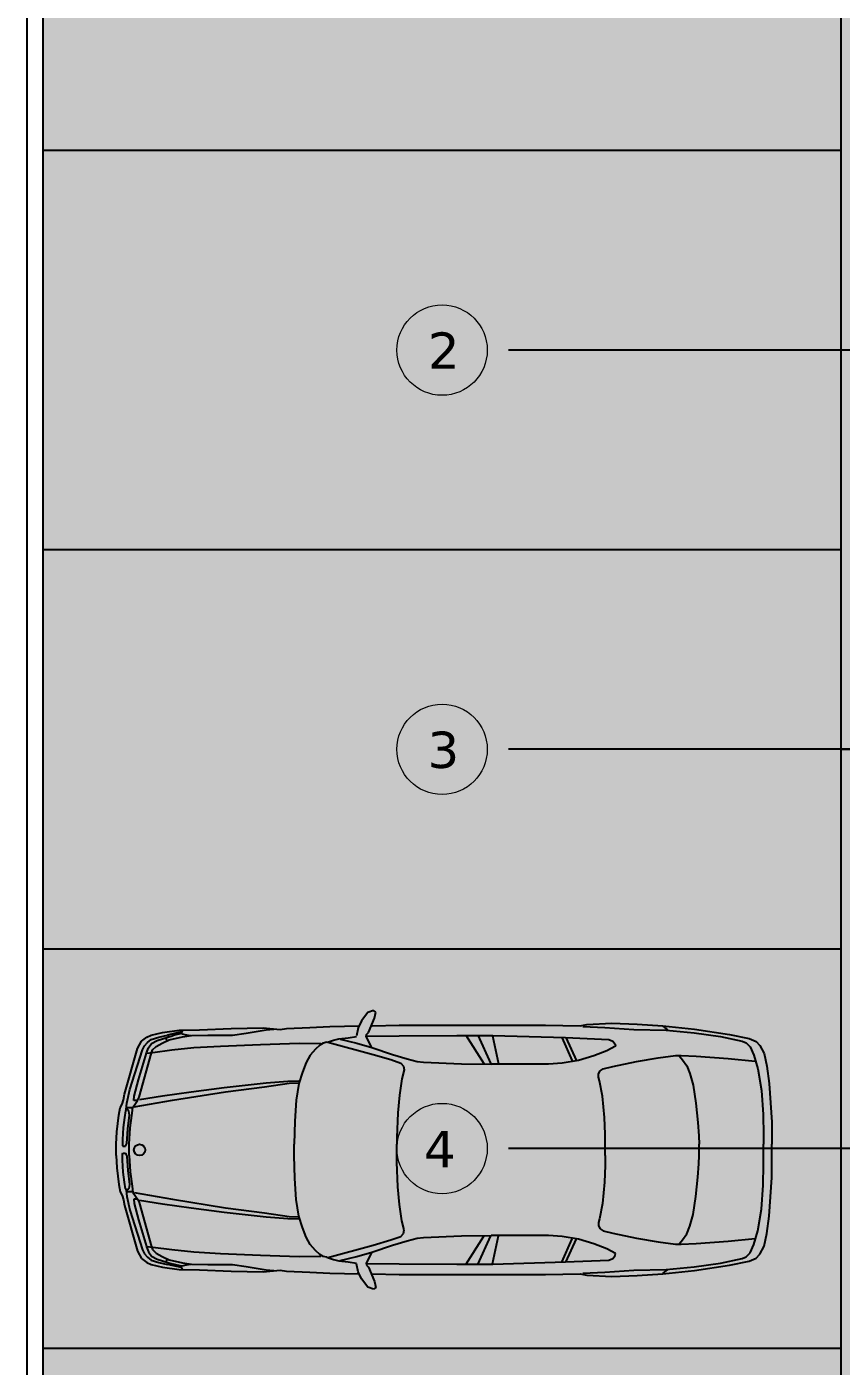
# Model space of a CAD drawing. Header units: inches. Extents: x -309 to 190, y -1585 to -1350.
# Drawn here: x -268.63 to -263.53, y -1390.33 to -1381.94 of the extents above; entities that cross this region are included whole.
import ezdxf
from ezdxf.lldxf.tags import DXFTag

# ---------------------------------------------------------------- set-up
doc = ezdxf.new("R2010")
doc.units = ezdxf.units.IN
doc.header["$MEASUREMENT"] = 0
doc.layers.get('0').update_dxf_attribs({"color": 9, "linetype": 'CONTINUOUS'})
for name, color, linetype in [('02', 9, 'CONTINUOUS'), ('CO-SEÑALIZACION', 9, 'CONTINUOUS'), ('HACHS', 9, 'CONTINUOUS'), ('PROY', 9, 'HIDDEN2'), ('TEXTOS', 9, 'CONTINUOUS')]:
    doc.layers.add(name, color=color, linetype=linetype)
doc.layers.add('color +', color=9, linetype='CONTINUOUS', lineweight=18)
doc.styles.add('Helvetica (bold)', font='arial.ttf')
tags = doc.linetypes.add('HIDDEN2', pattern=[0.1875, 0.125, -0.0625]).pattern_tags.tags
tags[6:7] = [DXFTag(74, 4), DXFTag(75, 0), DXFTag(340, '0'), DXFTag(46, 1.0), DXFTag(50, 0.0), DXFTag(44, 0.0), DXFTag(45, 0.0)]
tags[4:5] = [DXFTag(74, 4), DXFTag(75, 0), DXFTag(340, '0'), DXFTag(46, 1.0), DXFTag(50, 0.0), DXFTag(44, 0.0), DXFTag(45, 0.0)]

# ---------------------------------------------------------------- blocks, each defined once
blk = doc.blocks.new('Auto20_Pl')
at = {"color": 0, "linetype": 'ByBlock'}
for p, q in [((-1.748, 0.9252), (-1.7312, 0.9383)), ((-1.7387, 0.8858), (-1.748, 0.9252)), ((-1.7312, 0.9383), (-1.6937, 0.9233)), ((-1.6937, 0.9233), (-1.6525, 0.8671)), ((-3.8897, 0.8121), (-4.1253, 0.7763)), ((-3.6767, 0.8343), (-3.8897, 0.8121)), ((-3.6767, 0.8324), (-3.7101, 0.8065)), ((-3.5045, 0.8454), (-3.6767, 0.8343)), ((-3.3341, 0.8528), (-3.5045, 0.8454)), ((-3.2878, 0.8232), (-3.4823, 0.8102)), ((-3.1674, 0.8435), (-3.3341, 0.8528)), ((-3.1396, 0.8306), (-3.2878, 0.8232)), ((-3.1211, 0.8343), (-3.1674, 0.8435)), ((-2.8877, 0.838), (-3.1211, 0.8343)), ((-2.5353, 0.839), (-2.8877, 0.838)), ((-2.1981, 0.839), (-2.5353, 0.839)), ((-1.9058, 0.839), (-2.1981, 0.839)), ((-1.7237, 0.8353), (-1.9058, 0.839)), ((-1.6993, 0.7903), (-1.7387, 0.8858)), ((-1.6525, 0.8671), (-1.63, 0.8203)), ((-1.4395, 0.8298), (-1.6349, 0.8347)), ((-1.63, 0.8203), (-1.6169, 0.766)), ((-1.3051, 0.8235), (-1.4395, 0.8298)), ((-1.1474, 0.8171), (-1.3051, 0.8235)), ((-1.1038, 0.8107), (-1.1474, 0.8171)), ((-0.9908, 0.8213), (-1.1038, 0.8107)), ((-1.01, 0.8064), (-1.0633, 0.8128)), ((-0.7755, 0.8171), (-0.9908, 0.8213)), ((-0.5629, 0.8071), (-0.7755, 0.8171)), ((-4.305, 0.7288), (-4.3309, 0.701)), ((-4.2587, 0.7491), (-4.305, 0.7288)), ((-4.1253, 0.7763), (-4.2587, 0.7491)), ((-4.2105, 0.7306), (-4.2383, 0.7195)), ((-4.0661, 0.7615), (-4.2105, 0.7306)), ((-3.8879, 0.7861), (-4.0661, 0.7615)), ((-3.7008, 0.8047), (-3.8879, 0.7861)), ((-3.4823, 0.8102), (-3.7008, 0.8047)), ((-3.3407, 0.7302), (-3.3577, 0.7121)), ((-3.3151, 0.7429), (-3.3407, 0.7302)), ((-3.023, 0.7547), (-3.3151, 0.7429)), ((-3.0262, 0.7563), (-3.0978, 0.5986)), ((-2.9975, 0.7563), (-3.0691, 0.5986)), ((-2.5353, 0.7697), (-3.023, 0.7547)), ((-2.5314, 0.767), (-2.573, 0.5792)), ((-2.2917, 0.7697), (-2.5353, 0.7697)), ((-2.4346, 0.7705), (-2.522, 0.5792)), ((-2.3521, 0.7705), (-2.474, 0.5808)), ((-1.9039, 0.7679), (-2.2917, 0.7697)), ((-1.6899, 0.7641), (-1.9039, 0.7679)), ((-1.4258, 0.7234), (-1.7292, 0.6424)), ((-1.7215, 0.6882), (-1.6841, 0.7618)), ((-1.6862, 0.7754), (-1.6993, 0.7903)), ((-1.6841, 0.7618), (-1.6862, 0.7754)), ((-1.508, 0.7456), (-1.6212, 0.7176)), ((-1.5626, 0.7544), (-1.6177, 0.7633)), ((-1.4982, 0.7461), (-1.5626, 0.7544)), ((-1.4623, 0.7387), (-1.4982, 0.7461)), ((-1.4293, 0.7269), (-1.4623, 0.7387)), ((-1.4181, 0.7233), (-1.4293, 0.7269)), ((-1.4181, 0.7233), (-1.3947, 0.7169)), ((-0.8757, 0.7851), (-1.01, 0.8064)), ((-0.784, 0.7723), (-0.8757, 0.7851)), ((-0.6191, 0.7708), (-0.784, 0.7723)), ((-0.5087, 0.7687), (-0.6191, 0.7708)), ((-0.4268, 0.8053), (-0.5629, 0.8071)), ((-0.4482, 0.7593), (-0.5087, 0.7687)), ((-0.474, 0.7742), (-0.5032, 0.7695)), ((-0.4435, 0.7814), (-0.474, 0.7742)), ((-0.3576, 0.7395), (-0.4482, 0.7593)), ((-0.4471, 0.8053), (-0.4418, 0.7897)), ((-0.4418, 0.7897), (-0.4435, 0.7814)), ((-0.4423, 0.7826), (-0.3846, 0.7697)), ((-0.4418, 0.7927), (-0.3471, 0.7718)), ((-0.3128, 0.7903), (-0.4268, 0.8053)), ((-0.4161, 0.7772), (-0.4131, 0.7856)), ((-0.2784, 0.7364), (-0.3846, 0.7697)), ((-0.3832, 0.7707), (-0.3803, 0.779)), ((-0.3117, 0.7187), (-0.3576, 0.7395)), ((-0.357, 0.7617), (-0.354, 0.7701)), ((-0.2888, 0.7583), (-0.3471, 0.7718)), ((-0.3419, 0.7333), (-0.3388, 0.7541)), ((-0.2377, 0.7718), (-0.3128, 0.7903)), ((-0.2377, 0.7416), (-0.2888, 0.7583)), ((-0.2408, 0.7145), (-0.2784, 0.7364)), ((-0.2085, 0.7583), (-0.2377, 0.7718)), ((-0.2137, 0.7229), (-0.2377, 0.7416)), ((-0.1919, 0.6989), (-0.2137, 0.7229)), ((-0.1721, 0.7301), (-0.2085, 0.7583)), ((-0.146, 0.6822), (-0.1721, 0.7301)), ((-4.3587, 0.6492), (-4.3772, 0.564)), ((-4.3309, 0.701), (-4.3587, 0.6492)), ((-4.2902, 0.6381), (-4.3161, 0.5455)), ((-4.2642, 0.6936), (-4.2902, 0.6381)), ((-4.2383, 0.7195), (-4.2642, 0.6936)), ((-3.9008, 0.6307), (-4.1179, 0.6153)), ((-3.8008, 0.6344), (-3.9008, 0.6307)), ((-3.7897, 0.6307), (-3.8107, 0.6066)), ((-3.7638, 0.6344), (-3.8008, 0.6344)), ((-3.6453, 0.6196), (-3.7638, 0.6344)), ((-3.3577, 0.7121), (-3.3594, 0.6978)), ((-3.3594, 0.6978), (-3.3021, 0.6663)), ((-3.3021, 0.6663), (-3.2127, 0.6321)), ((-3.2127, 0.6321), (-3.1105, 0.6015)), ((-1.8608, 0.6423), (-1.9591, 0.6128)), ((-1.7215, 0.6882), (-1.8608, 0.6423)), ((-1.7292, 0.6424), (-1.8496, 0.6068)), ((-1.6212, 0.7176), (-1.7215, 0.6882)), ((-1.3947, 0.7169), (-1.3712, 0.7041)), ((-1.2327, 0.7169), (-1.3776, 0.7148)), ((-1.3712, 0.7041), (-1.3414, 0.6764)), ((-1.3414, 0.6764), (-1.3073, 0.636)), ((-1.3073, 0.636), (-1.2796, 0.5869)), ((-0.9717, 0.7084), (-1.2327, 0.7169)), ((-0.7025, 0.6979), (-0.9717, 0.7084)), ((-0.5243, 0.6874), (-0.7025, 0.6979)), ((-0.3753, 0.6718), (-0.5243, 0.6874)), ((-0.2481, 0.6541), (-0.3753, 0.6718)), ((-0.2711, 0.6958), (-0.3117, 0.7187)), ((-0.2471, 0.6718), (-0.2711, 0.6958)), ((-0.2065, 0.651), (-0.2481, 0.6541)), ((-0.2388, 0.652), (-0.2471, 0.6718)), ((-0.22, 0.6854), (-0.2408, 0.7145)), ((-0.1575, 0.3552), (-0.2388, 0.652)), ((-0.2065, 0.652), (-0.22, 0.6854)), ((-0.1533, 0.4719), (-0.2065, 0.651)), ((-0.1794, 0.6729), (-0.1919, 0.6989)), ((-0.0939, 0.4052), (-0.1794, 0.6729)), ((-0.0577, 0.3742), (-0.146, 0.6822)), ((-4.3772, 0.564), (-4.392, 0.4474)), ((-4.3161, 0.5455), (-4.3402, 0.3993)), ((-4.1179, 0.6153), (-4.2976, 0.5974)), ((-3.8383, 0.5659), (-3.8583, 0.5142)), ((-3.8107, 0.6066), (-3.8383, 0.5659)), ((-3.5008, 0.5955), (-3.6453, 0.6196)), ((-3.3415, 0.5603), (-3.5008, 0.5955)), ((-3.2767, 0.5455), (-3.3415, 0.5603)), ((-3.2563, 0.5326), (-3.2767, 0.5455)), ((-3.1105, 0.6015), (-3.0013, 0.5827)), ((-3.0013, 0.5827), (-2.91, 0.577)), ((-2.91, 0.577), (-2.5241, 0.5769)), ((-2.3236, 0.5787), (-2.5241, 0.5769)), ((-2.069, 0.5891), (-2.3236, 0.5787)), ((-2.0251, 0.5949), (-2.069, 0.5891)), ((-1.9591, 0.6128), (-2.0251, 0.5949)), ((-1.9339, 0.5638), (-1.9376, 0.5394)), ((-1.9151, 0.5825), (-1.9339, 0.5638)), ((-1.8496, 0.6068), (-1.9151, 0.5825)), ((-1.2796, 0.5869), (-1.254, 0.523)), ((-3.8583, 0.5142), (-3.8818, 0.4345)), ((-3.273, 0.3604), (-3.2526, 0.4641)), ((-3.2452, 0.5122), (-3.2563, 0.5326)), ((-3.2526, 0.4641), (-3.2452, 0.49)), ((-3.2452, 0.49), (-3.2452, 0.5122)), ((-1.9376, 0.5394), (-1.9226, 0.4776)), ((-1.9226, 0.4776), (-1.9076, 0.369)), ((-1.254, 0.523), (-1.2305, 0.4463)), ((-1.1559, 0.4612), (-1.2305, 0.4655)), ((-1.1644, 0.4484), (-1.2305, 0.4506)), ((-1.01, 0.4506), (-1.1559, 0.4612)), ((-0.7286, 0.4207), (-1.01, 0.4506)), ((-0.1231, 0.3615), (-0.1533, 0.4719)), ((-4.392, 0.4474), (-4.4105, 0.1864)), ((-4.3402, 0.3993), (-4.3531, 0.2383)), ((-3.8818, 0.4345), (-3.9006, 0.3154)), ((-3.2859, 0.2179), (-3.273, 0.3604)), ((-1.9076, 0.369), (-1.8964, 0.2492)), ((-1.2305, 0.4463), (-1.2131, 0.3355)), ((-0.9994, 0.425), (-1.1644, 0.4484)), ((-0.7371, 0.3909), (-0.9994, 0.425)), ((-0.3811, 0.3334), (-0.7371, 0.3909)), ((-0.5069, 0.3909), (-0.7286, 0.4207)), ((-0.3128, 0.3632), (-0.5069, 0.3909)), ((-0.1593, 0.3398), (-0.3128, 0.3632)), ((-0.122, 0.3334), (-0.1231, 0.3615)), ((-0.0731, 0.3136), (-0.0939, 0.4052)), ((-0.0516, 0.3364), (-0.0577, 0.3742)), ((-3.9006, 0.3154), (-3.9134, 0.1846)), ((-1.2131, 0.3355), (-1.2025, 0.1928)), ((-0.1231, 0.2886), (-0.3811, 0.3334)), ((-0.146, 0.3334), (-0.1575, 0.3552)), ((-0.1231, 0.298), (-0.146, 0.3334)), ((-0.145, 0.3323), (-0.122, 0.3334)), ((-0.1148, 0.2882), (-0.1231, 0.298)), ((-0.1086, 0.246), (-0.1148, 0.2882)), ((-0.1106, 0.2834), (-0.072, 0.2834)), ((-0.0699, 0.2709), (-0.0731, 0.3136)), ((-0.0419, 0.3066), (-0.0516, 0.3364)), ((-0.0287, 0.2838), (-0.0419, 0.3066)), ((-0.0191, 0.2337), (-0.0287, 0.2838)), ((-4.4105, 0.1864), (-4.4105, 0.0388)), ((-4.3531, 0.2383), (-4.355, 0.0994)), ((-3.9134, 0.1846), (-3.9201, 0.0939)), ((-3.2897, 0.1069), (-3.2859, 0.2179)), ((-1.8964, 0.2492), (-1.8889, 0.0844)), ((-1.2025, 0.1928), (-1.1984, 0.0388)), ((-0.0955, 0.1486), (-0.1086, 0.246)), ((-0.092, 0.2329), (-0.0884, 0.2609)), ((-0.0797, 0.1407), (-0.092, 0.2329)), ((-0.0884, 0.2609), (-0.0805, 0.2697)), ((-0.0805, 0.2697), (-0.0691, 0.2688)), ((-0.0691, 0.2688), (-0.0639, 0.2618)), ((-0.0639, 0.2618), (-0.0577, 0.2179)), ((-0.0577, 0.2179), (-0.0489, 0.1512)), ((-0.0076, 0.1222), (-0.0191, 0.2337)), ((-4.355, 0.0994), (-4.355, 0.0388)), ((-3.9201, 0.0939), (-3.9227, 0.0388)), ((-3.2897, 0.0388), (-3.2897, 0.1069)), ((-0.0893, 0.0389), (-0.0955, 0.1486)), ((-0.0735, 0.0441), (-0.0797, 0.1407)), ((-0.0489, 0.1512), (-0.0445, 0.0696)), ((-0.0024, 0.0389), (-0.0076, 0.1222)), ((-4.4105, 0.0388), (-4.4105, -0.0374)), ((-4.355, 0.0388), (-4.355, -0.0374)), ((-3.9227, 0.0388), (-3.9227, -0.0374)), ((-3.2897, 0.0388), (-3.2897, -0.0374)), ((-1.8889, 0.0844), (-1.8889, 0.0388)), ((-1.8889, 0.0388), (-1.8889, -0.0374)), ((-1.1984, 0.0388), (-1.1984, -0.0374)), ((-0.0893, 0.0389), (-0.0893, -0.0374)), ((-0.0682, 0.0295), (-0.0735, 0.0441)), ((-0.0639, 0.0242), (-0.0682, 0.0295)), ((-0.048, 0.0242), (-0.0639, 0.0242)), ((-0.0445, 0.0295), (-0.048, 0.0242)), ((-0.0445, 0.0696), (-0.0445, 0.0295)), ((-0.0024, 0.0389), (-0.0024, -0.0374)), ((-4.4105, -0.185), (-4.4105, -0.0374)), ((-4.355, -0.098), (-4.355, -0.0374)), ((-3.9201, -0.0925), (-3.9227, -0.0374)), ((-3.2897, -0.0374), (-3.2897, -0.1054)), ((-1.8964, -0.2478), (-1.8889, -0.083)), ((-1.8889, -0.083), (-1.8889, -0.0374)), ((-1.2025, -0.1913), (-1.1984, -0.0374)), ((-0.0893, -0.0374), (-0.0955, -0.1472)), ((-0.0735, -0.0427), (-0.0797, -0.1393)), ((-0.0682, -0.028), (-0.0735, -0.0427)), ((-0.0639, -0.0228), (-0.0682, -0.028)), ((-0.048, -0.0228), (-0.0639, -0.0228)), ((-0.0489, -0.1498), (-0.0445, -0.0681)), ((-0.0445, -0.028), (-0.048, -0.0228)), ((-0.0445, -0.0681), (-0.0445, -0.028)), ((-0.0024, -0.0374), (-0.0076, -0.1208)), ((-4.3531, -0.2368), (-4.355, -0.098)), ((-3.9134, -0.1832), (-3.9201, -0.0925)), ((-3.2897, -0.1054), (-3.2859, -0.2165)), ((-0.0955, -0.1472), (-0.1086, -0.2446)), ((-0.0797, -0.1393), (-0.092, -0.2314)), ((-0.0577, -0.2165), (-0.0489, -0.1498)), ((-0.0076, -0.1208), (-0.0191, -0.2323)), ((-4.392, -0.446), (-4.4105, -0.185)), ((-4.3402, -0.3979), (-4.3531, -0.2368)), ((-3.9006, -0.3139), (-3.9134, -0.1832)), ((-3.2859, -0.2165), (-3.273, -0.359)), ((-1.9076, -0.3676), (-1.8964, -0.2478)), ((-1.2131, -0.3341), (-1.2025, -0.1913)), ((-0.1086, -0.2446), (-0.1148, -0.2867)), ((-0.092, -0.2314), (-0.0884, -0.2595)), ((-0.0884, -0.2595), (-0.0805, -0.2683)), ((-0.0805, -0.2683), (-0.0691, -0.2674)), ((-0.0699, -0.2694), (-0.0731, -0.3121)), ((-0.0691, -0.2674), (-0.0639, -0.2604)), ((-0.0639, -0.2604), (-0.0577, -0.2165)), ((-0.0191, -0.2323), (-0.0287, -0.2823)), ((-3.8818, -0.433), (-3.9006, -0.3139)), ((-3.273, -0.359), (-3.2526, -0.4627)), ((-1.2305, -0.4449), (-1.2131, -0.3341)), ((-0.3811, -0.332), (-0.7371, -0.3895)), ((-0.1231, -0.2872), (-0.3811, -0.332)), ((-0.1593, -0.3384), (-0.3128, -0.3618)), ((-0.1575, -0.3538), (-0.2388, -0.6506)), ((-0.146, -0.3319), (-0.1575, -0.3538)), ((-0.1231, -0.36), (-0.1533, -0.4704)), ((-0.1231, -0.2965), (-0.146, -0.3319)), ((-0.145, -0.3309), (-0.122, -0.3319)), ((-0.1148, -0.2867), (-0.1231, -0.2965)), ((-0.122, -0.3319), (-0.1231, -0.36)), ((-0.1106, -0.2819), (-0.072, -0.2819)), ((-0.0731, -0.3121), (-0.0939, -0.4038)), ((-0.0516, -0.335), (-0.0577, -0.3728)), ((-0.0419, -0.3052), (-0.0516, -0.335)), ((-0.0287, -0.2823), (-0.0419, -0.3052)), ((-4.3772, -0.5626), (-4.392, -0.446)), ((-4.3161, -0.5441), (-4.3402, -0.3979)), ((-3.8583, -0.5128), (-3.8818, -0.433)), ((-1.9226, -0.4762), (-1.9076, -0.3676)), ((-1.254, -0.5216), (-1.2305, -0.4449)), ((-1.1644, -0.447), (-1.2305, -0.4492)), ((-0.9994, -0.4236), (-1.1644, -0.447)), ((-1.01, -0.4492), (-1.1559, -0.4598)), ((-0.7286, -0.4193), (-1.01, -0.4492)), ((-0.7371, -0.3895), (-0.9994, -0.4236)), ((-0.5069, -0.3895), (-0.7286, -0.4193)), ((-0.3128, -0.3618), (-0.5069, -0.3895)), ((-0.0939, -0.4038), (-0.1794, -0.6714)), ((-0.0577, -0.3728), (-0.146, -0.6808)), ((-3.8383, -0.5645), (-3.8583, -0.5128)), ((-3.2563, -0.5311), (-3.2767, -0.5441)), ((-3.2452, -0.5108), (-3.2563, -0.5311)), ((-3.2526, -0.4627), (-3.2452, -0.4886)), ((-3.2452, -0.4886), (-3.2452, -0.5108)), ((-1.9376, -0.538), (-1.9226, -0.4762)), ((-1.9339, -0.5623), (-1.9376, -0.538)), ((-1.2796, -0.5855), (-1.254, -0.5216)), ((-1.1559, -0.4598), (-1.2305, -0.4641)), ((-0.1533, -0.4704), (-0.2065, -0.6496)), ((-4.3587, -0.6477), (-4.3772, -0.5626)), ((-4.2902, -0.6366), (-4.3161, -0.5441)), ((-4.1179, -0.6139), (-4.2976, -0.5959)), ((-3.9008, -0.6292), (-4.1179, -0.6139)), ((-3.8008, -0.6329), (-3.9008, -0.6292)), ((-3.8107, -0.6052), (-3.8383, -0.5645)), ((-3.7897, -0.6292), (-3.8107, -0.6052)), ((-3.6453, -0.6181), (-3.7638, -0.6329)), ((-3.5008, -0.5941), (-3.6453, -0.6181)), ((-3.3415, -0.5589), (-3.5008, -0.5941)), ((-3.2767, -0.5441), (-3.3415, -0.5589)), ((-3.2127, -0.6307), (-3.1105, -0.6)), ((-3.1105, -0.6), (-3.0013, -0.5813)), ((-3.0262, -0.7549), (-3.0978, -0.5971)), ((-2.9975, -0.7549), (-3.0691, -0.5971)), ((-3.0013, -0.5813), (-2.91, -0.5756)), ((-2.91, -0.5756), (-2.5241, -0.5754)), ((-2.5314, -0.7655), (-2.573, -0.5778)), ((-2.3236, -0.5773), (-2.5241, -0.5754)), ((-2.4346, -0.7691), (-2.522, -0.5778)), ((-2.3521, -0.7691), (-2.474, -0.5794)), ((-2.069, -0.5876), (-2.3236, -0.5773)), ((-2.0251, -0.5934), (-2.069, -0.5876)), ((-1.9591, -0.6113), (-2.0251, -0.5934)), ((-1.8608, -0.6408), (-1.9591, -0.6113)), ((-1.9151, -0.5811), (-1.9339, -0.5623)), ((-1.8496, -0.6054), (-1.9151, -0.5811)), ((-1.7292, -0.641), (-1.8496, -0.6054)), ((-1.3073, -0.6345), (-1.2796, -0.5855)), ((-4.3309, -0.6996), (-4.3587, -0.6477)), ((-4.305, -0.7273), (-4.3309, -0.6996)), ((-4.2642, -0.6922), (-4.2902, -0.6366)), ((-4.2383, -0.7181), (-4.2642, -0.6922)), ((-4.2105, -0.7292), (-4.2383, -0.7181)), ((-3.7638, -0.6329), (-3.8008, -0.6329)), ((-3.3594, -0.6964), (-3.3021, -0.6648)), ((-3.3577, -0.7106), (-3.3594, -0.6964)), ((-3.3407, -0.7288), (-3.3577, -0.7106)), ((-3.3021, -0.6648), (-3.2127, -0.6307)), ((-1.7215, -0.6867), (-1.8608, -0.6408)), ((-1.4258, -0.722), (-1.7292, -0.641)), ((-1.6212, -0.7161), (-1.7215, -0.6867)), ((-1.7215, -0.6867), (-1.6841, -0.7604)), ((-1.508, -0.7441), (-1.6212, -0.7161)), ((-1.4181, -0.7219), (-1.3947, -0.7155)), ((-1.3947, -0.7155), (-1.3712, -0.7027)), ((-1.2327, -0.7155), (-1.3776, -0.7134)), ((-1.3712, -0.7027), (-1.3414, -0.675)), ((-1.3414, -0.675), (-1.3073, -0.6345)), ((-0.9717, -0.707), (-1.2327, -0.7155)), ((-0.7025, -0.6964), (-0.9717, -0.707)), ((-0.5243, -0.686), (-0.7025, -0.6964)), ((-0.3753, -0.6704), (-0.5243, -0.686)), ((-0.2481, -0.6527), (-0.3753, -0.6704)), ((-0.3117, -0.7173), (-0.3576, -0.7381)), ((-0.2711, -0.6943), (-0.3117, -0.7173)), ((-0.2408, -0.7131), (-0.2784, -0.735)), ((-0.2471, -0.6704), (-0.2711, -0.6943)), ((-0.2065, -0.6496), (-0.2481, -0.6527)), ((-0.2388, -0.6506), (-0.2471, -0.6704)), ((-0.22, -0.6839), (-0.2408, -0.7131)), ((-0.2065, -0.6506), (-0.22, -0.6839)), ((-0.1919, -0.6975), (-0.2137, -0.7214)), ((-0.1794, -0.6714), (-0.1919, -0.6975)), ((-0.146, -0.6808), (-0.1721, -0.7287)), ((-4.2587, -0.7477), (-4.305, -0.7273)), ((-4.1253, -0.7749), (-4.2587, -0.7477)), ((-4.0661, -0.7601), (-4.2105, -0.7292)), ((-3.8897, -0.8106), (-4.1253, -0.7749)), ((-3.8879, -0.7847), (-4.0661, -0.7601)), ((-3.7008, -0.8032), (-3.8879, -0.7847)), ((-3.6767, -0.831), (-3.7101, -0.8051)), ((-3.4823, -0.8088), (-3.7008, -0.8032)), ((-3.2878, -0.8217), (-3.4823, -0.8088)), ((-3.3151, -0.7415), (-3.3407, -0.7288)), ((-3.023, -0.7533), (-3.3151, -0.7415)), ((-2.5353, -0.7683), (-3.023, -0.7533)), ((-2.2917, -0.7683), (-2.5353, -0.7683)), ((-1.9039, -0.7664), (-2.2917, -0.7683)), ((-1.6899, -0.7627), (-1.9039, -0.7664)), ((-1.6993, -0.7889), (-1.7387, -0.8844)), ((-1.6862, -0.7739), (-1.6993, -0.7889)), ((-1.6841, -0.7604), (-1.6862, -0.7739)), ((-1.63, -0.8189), (-1.6169, -0.7646)), ((-1.5626, -0.753), (-1.6177, -0.7618)), ((-1.4982, -0.7446), (-1.5626, -0.753)), ((-1.4623, -0.7373), (-1.4982, -0.7446)), ((-1.4293, -0.7255), (-1.4623, -0.7373)), ((-1.4181, -0.7219), (-1.4293, -0.7255)), ((-1.1038, -0.8092), (-1.1474, -0.8156)), ((-0.9908, -0.8199), (-1.1038, -0.8092)), ((-1.01, -0.805), (-1.0633, -0.8114)), ((-0.8757, -0.7837), (-1.01, -0.805)), ((-0.784, -0.7709), (-0.8757, -0.7837)), ((-0.6191, -0.7693), (-0.784, -0.7709)), ((-0.5629, -0.8056), (-0.7755, -0.8156)), ((-0.5087, -0.7672), (-0.6191, -0.7693)), ((-0.4268, -0.8038), (-0.5629, -0.8056)), ((-0.4482, -0.7579), (-0.5087, -0.7672)), ((-0.474, -0.7728), (-0.5032, -0.768)), ((-0.4435, -0.78), (-0.474, -0.7728)), ((-0.3576, -0.7381), (-0.4482, -0.7579)), ((-0.4471, -0.8038), (-0.4418, -0.7883)), ((-0.4418, -0.7883), (-0.4435, -0.78)), ((-0.4423, -0.7812), (-0.3846, -0.7683)), ((-0.4418, -0.7913), (-0.3471, -0.7704)), ((-0.3128, -0.7889), (-0.4268, -0.8038)), ((-0.4161, -0.7758), (-0.4131, -0.7841)), ((-0.2784, -0.735), (-0.3846, -0.7683)), ((-0.3832, -0.7692), (-0.3803, -0.7776)), ((-0.357, -0.7603), (-0.354, -0.7686)), ((-0.2888, -0.7568), (-0.3471, -0.7704)), ((-0.3419, -0.7318), (-0.3388, -0.7527)), ((-0.2377, -0.7704), (-0.3128, -0.7889)), ((-0.2377, -0.7402), (-0.2888, -0.7568)), ((-0.2137, -0.7214), (-0.2377, -0.7402)), ((-0.2085, -0.7568), (-0.2377, -0.7704)), ((-0.1721, -0.7287), (-0.2085, -0.7568)), ((-3.6767, -0.8328), (-3.8897, -0.8106)), ((-3.5045, -0.8439), (-3.6767, -0.8328)), ((-3.3341, -0.8514), (-3.5045, -0.8439)), ((-3.1674, -0.8421), (-3.3341, -0.8514)), ((-3.1396, -0.8291), (-3.2878, -0.8217)), ((-3.1211, -0.8328), (-3.1674, -0.8421)), ((-2.8877, -0.8365), (-3.1211, -0.8328)), ((-2.5353, -0.8376), (-2.8877, -0.8365)), ((-2.1981, -0.8376), (-2.5353, -0.8376)), ((-1.9058, -0.8376), (-2.1981, -0.8376)), ((-1.7237, -0.8338), (-1.9058, -0.8376)), ((-1.7387, -0.8844), (-1.748, -0.9237)), ((-1.6937, -0.9219), (-1.6525, -0.8657)), ((-1.6525, -0.8657), (-1.63, -0.8189)), ((-1.4395, -0.8284), (-1.6349, -0.8332)), ((-1.3051, -0.822), (-1.4395, -0.8284)), ((-1.1474, -0.8156), (-1.3051, -0.822)), ((-0.7755, -0.8156), (-0.9908, -0.8199)), ((-1.748, -0.9237), (-1.7312, -0.9368)), ((-1.7312, -0.9368), (-1.6937, -0.9219))]:
    blk.add_line(p, q, dxfattribs=at)
blk.add_circle((-0.1595, 0.0012), 0.0375, dxfattribs=at)

msp = doc.modelspace()

# ---------------------------------------------------------------- hatches: boundary and pattern name
at = {"layer": 'HACHS'}
h = msp.add_hatch(dxfattribs=at)
h.set_pattern_fill('AR-HBONE', color=256, scale=0.03, angle=-1e-14)
edge = h.paths.add_edge_path()
edge.add_line((-257.5318, -1375.7982), (-262.5318, -1375.7982))
edge.add_line((-262.5318, -1375.7982), (-262.5318, -1379.3882))
edge.add_line((-262.5318, -1379.3882), (-264.4918, -1379.3882))
edge.add_line((-264.4918, -1379.3882), (-264.4918, -1375.571))
edge.add_line((-264.4918, -1375.571), (-268.5332, -1379.6124))
edge.add_line((-268.5332, -1379.6124), (-268.5332, -1380.2142))
edge.add_line((-268.5332, -1380.2142), (-263.5318, -1380.2142))
edge.add_line((-263.5318, -1380.2142), (-263.5318, -1395.2142))
edge.add_line((-263.5318, -1395.2142), (-268.5318, -1395.2142))
edge.add_line((-268.5318, -1395.2142), (-268.5318, -1397.7142))
edge.add_line((-268.5318, -1397.7142), (-263.5318, -1397.7142))
edge.add_line((-263.5318, -1397.7142), (-263.5318, -1415.2142))
edge.add_line((-263.5318, -1415.2142), (-268.403, -1415.2142))
edge.add_line((-268.403, -1415.2142), (-264.409, -1419.2082))
edge.add_line((-264.409, -1419.2082), (-236.5318, -1419.2082))
edge.add_line((-236.5318, -1419.2082), (-236.5318, -1417.9618))
edge.add_line((-236.5318, -1417.9618), (-241.5318, -1417.9618))
edge.add_line((-241.5318, -1417.9618), (-241.5318, -1400.4618))
edge.add_line((-241.5318, -1400.4618), (-236.5318, -1400.4618))
edge.add_line((-236.5318, -1400.4618), (-236.5318, -1395.3142))
edge.add_line((-236.5318, -1395.3142), (-241.5318, -1395.3142))
edge.add_line((-241.5318, -1395.3142), (-241.5318, -1375.7982))
edge.add_line((-241.5318, -1375.7982), (-246.5318, -1375.7982))
edge.add_line((-246.5318, -1375.7982), (-246.5318, -1378.4182))
edge.add_arc((-246.9318, -1378.4182), 0.4, -90, 0, ccw=False)
edge.add_line((-246.9318, -1378.8182), (-257.1318, -1378.8182))
edge.add_arc((-257.1318, -1378.4182), 0.4, 180, 270, ccw=False)
edge.add_line((-257.5318, -1378.4182), (-257.5318, -1376.0565))
edge.add_line((-257.5318, -1376.0565), (-257.5318, -1375.7982))
h.paths.add_polyline_path([(-247.5318, -1385.3142), (-257.5318, -1385.3142), (-257.5318, -1395.3142), (-247.5318, -1395.3142)], flags=16)
h.paths.add_polyline_path([(-257.5318, -1397.7142), (-247.5318, -1397.7142), (-247.5318, -1412.7142), (-257.5318, -1412.7142)], flags=16)
h.paths.add_polyline_path([(-238.3318, -1395.6392), (-238.3318, -1397.4892), (-237.9318, -1397.4892), (-237.9318, -1395.6392)], flags=0)
h.paths.add_polyline_path([(-237.5318, -1395.6392), (-237.5318, -1397.4892), (-237.1318, -1397.4892), (-237.1318, -1395.6392)], flags=16)
h.paths.add_polyline_path([(-238.3318, -1395.6392), (-238.3318, -1397.4892), (-237.9318, -1397.4892), (-237.9318, -1395.6392)], flags=16)
h.paths.add_polyline_path([(-237.5318, -1395.6392), (-237.5318, -1397.4892), (-237.1318, -1397.4892), (-237.1318, -1395.6392)], flags=0)
h.paths.add_polyline_path([(-239.5318, -1395.6392), (-239.5318, -1397.4892), (-239.9318, -1397.4892), (-239.9318, -1395.6392)], flags=0)
h.paths.add_polyline_path([(-240.3318, -1395.6392), (-240.3318, -1397.4892), (-240.7318, -1397.4892), (-240.7318, -1395.6392)], flags=16)
h.paths.add_polyline_path([(-241.1318, -1395.6392), (-241.1318, -1397.4892), (-241.5318, -1397.4892), (-241.5318, -1395.6392)], flags=16)
h.paths.add_polyline_path([(-241.9318, -1395.6392), (-241.9318, -1397.4892), (-242.3318, -1397.4892), (-242.3318, -1395.6392)], flags=0)
h.paths.add_polyline_path([(-238.7318, -1395.6392), (-238.7318, -1397.4892), (-239.1318, -1397.4892), (-239.1318, -1395.6392)], flags=16)
h.paths.add_polyline_path([(-239.5318, -1395.6392), (-239.5318, -1397.4892), (-239.9318, -1397.4892), (-239.9318, -1395.6392)], flags=16)
h.paths.add_polyline_path([(-240.3318, -1395.6392), (-240.3318, -1397.4892), (-240.7318, -1397.4892), (-240.7318, -1395.6392)], flags=0)
h.paths.add_polyline_path([(-241.9318, -1395.6392), (-241.9318, -1397.4892), (-242.3318, -1397.4892), (-242.3318, -1395.6392)], flags=16)
h.paths.add_polyline_path([(-238.7318, -1395.6392), (-238.7318, -1397.4892), (-239.1318, -1397.4892), (-239.1318, -1395.6392)], flags=0)
h.paths.add_polyline_path([(-243.1318, -1395.6392), (-243.1318, -1397.4892), (-242.7318, -1397.4892), (-242.7318, -1395.6392)], flags=16)
h.paths.add_polyline_path([(-243.9318, -1395.6392), (-243.9318, -1397.4892), (-243.5318, -1397.4892), (-243.5318, -1395.6392)], flags=0)
h.paths.add_polyline_path([(-243.1318, -1395.6392), (-243.1318, -1397.4892), (-242.7318, -1397.4892), (-242.7318, -1395.6392)], flags=0)
h.paths.add_polyline_path([(-243.9318, -1395.6392), (-243.9318, -1397.4892), (-243.5318, -1397.4892), (-243.5318, -1395.6392)], flags=16)
h.paths.add_polyline_path([(-244.7318, -1395.6392), (-244.7318, -1397.4892), (-244.3318, -1397.4892), (-244.3318, -1395.6392)], flags=16)
h.paths.add_polyline_path([(-258.3318, -1395.6392), (-258.3318, -1397.4892), (-257.9318, -1397.4892), (-257.9318, -1395.6392)], flags=16)
h.paths.add_polyline_path([(-259.9318, -1395.6392), (-259.9318, -1397.4892), (-259.5318, -1397.4892), (-259.5318, -1395.6392)], flags=16)
h.paths.add_polyline_path([(-259.1318, -1395.6392), (-259.1318, -1397.4892), (-258.7318, -1397.4892), (-258.7318, -1395.6392)], flags=0)
h.paths.add_polyline_path([(-258.3318, -1395.6392), (-258.3318, -1397.4892), (-257.9318, -1397.4892), (-257.9318, -1395.6392)], flags=0)
h.paths.add_polyline_path([(-259.9318, -1395.6392), (-259.9318, -1397.4892), (-259.5318, -1397.4892), (-259.5318, -1395.6392)], flags=0)
h.paths.add_polyline_path([(-259.1318, -1395.6392), (-259.1318, -1397.4892), (-258.7318, -1397.4892), (-258.7318, -1395.6392)], flags=16)
h.paths.add_polyline_path([(-246.3318, -1395.6392), (-246.3318, -1397.4892), (-245.9318, -1397.4892), (-245.9318, -1395.6392)], flags=0)
h.paths.add_polyline_path([(-245.5318, -1395.6392), (-245.5318, -1397.4892), (-245.1318, -1397.4892), (-245.1318, -1395.6392)], flags=16)
h.paths.add_polyline_path([(-247.1318, -1395.6392), (-247.1318, -1397.4892), (-246.7318, -1397.4892), (-246.7318, -1395.6392)], flags=16)
h.paths.add_polyline_path([(-246.3318, -1395.6392), (-246.3318, -1397.4892), (-245.9318, -1397.4892), (-245.9318, -1395.6392)], flags=16)
h.paths.add_polyline_path([(-245.5318, -1395.6392), (-245.5318, -1397.4892), (-245.1318, -1397.4892), (-245.1318, -1395.6392)], flags=0)
h.paths.add_polyline_path([(-247.1318, -1395.6392), (-247.1318, -1397.4892), (-246.7318, -1397.4892), (-246.7318, -1395.6392)], flags=0)
h.paths.add_polyline_path([(-256.3318, -1395.6392), (-256.3318, -1397.4892), (-256.7318, -1397.4892), (-256.7318, -1395.6392)], flags=0)
h.paths.add_polyline_path([(-257.1318, -1395.6392), (-257.1318, -1397.4892), (-257.5318, -1397.4892), (-257.5318, -1395.6392)], flags=16)
h.paths.add_polyline_path([(-253.1318, -1395.6392), (-253.1318, -1397.4892), (-253.5318, -1397.4892), (-253.5318, -1395.6392)], flags=0)
h.paths.add_polyline_path([(-253.9318, -1395.6392), (-253.9318, -1397.4892), (-254.3318, -1397.4892), (-254.3318, -1395.6392)], flags=0)
h.paths.add_polyline_path([(-254.7318, -1395.6392), (-254.7318, -1397.4892), (-255.1318, -1397.4892), (-255.1318, -1395.6392)], flags=0)
h.paths.add_polyline_path([(-255.5318, -1395.6392), (-255.5318, -1397.4892), (-255.9318, -1397.4892), (-255.9318, -1395.6392)], flags=16)
h.paths.add_polyline_path([(-252.3318, -1395.6392), (-252.3318, -1397.4892), (-252.7318, -1397.4892), (-252.7318, -1395.6392)], flags=0)
h.paths.add_polyline_path([(-247.5318, -1395.6392), (-247.5318, -1397.4892), (-247.9318, -1397.4892), (-247.9318, -1395.6392)], flags=16)
h.paths.add_polyline_path([(-249.1318, -1395.6392), (-249.1318, -1397.4892), (-249.5318, -1397.4892), (-249.5318, -1395.6392)], flags=16)
h.paths.add_polyline_path([(-249.9318, -1395.6392), (-249.9318, -1397.4892), (-250.3318, -1397.4892), (-250.3318, -1395.6392)], flags=0)
h.paths.add_polyline_path([(-250.7318, -1395.6392), (-250.7318, -1397.4892), (-251.1318, -1397.4892), (-251.1318, -1395.6392)], flags=0)
h.paths.add_polyline_path([(-251.5318, -1395.6392), (-251.5318, -1397.4892), (-251.9318, -1397.4892), (-251.9318, -1395.6392)], flags=16)
h.paths.add_polyline_path([(-248.3318, -1395.6392), (-248.3318, -1397.4892), (-248.7318, -1397.4892), (-248.7318, -1395.6392)], flags=0)
h.paths.add_polyline_path([(-256.3318, -1395.6392), (-256.3318, -1397.4892), (-256.7318, -1397.4892), (-256.7318, -1395.6392)], flags=16)
h.paths.add_polyline_path([(-257.1318, -1395.6392), (-257.1318, -1397.4892), (-257.5318, -1397.4892), (-257.5318, -1395.6392)], flags=0)
h.paths.add_polyline_path([(-253.1318, -1395.6392), (-253.1318, -1397.4892), (-253.5318, -1397.4892), (-253.5318, -1395.6392)], flags=16)
h.paths.add_polyline_path([(-253.9318, -1395.6392), (-253.9318, -1397.4892), (-254.3318, -1397.4892), (-254.3318, -1395.6392)], flags=16)
h.paths.add_polyline_path([(-254.7318, -1395.6392), (-254.7318, -1397.4892), (-255.1318, -1397.4892), (-255.1318, -1395.6392)], flags=16)
h.paths.add_polyline_path([(-255.5318, -1395.6392), (-255.5318, -1397.4892), (-255.9318, -1397.4892), (-255.9318, -1395.6392)], flags=0)
h.paths.add_polyline_path([(-252.3318, -1395.6392), (-252.3318, -1397.4892), (-252.7318, -1397.4892), (-252.7318, -1395.6392)], flags=16)
h.paths.add_polyline_path([(-247.5318, -1395.6392), (-247.5318, -1397.4892), (-247.9318, -1397.4892), (-247.9318, -1395.6392)], flags=0)
h.paths.add_polyline_path([(-249.1318, -1395.6392), (-249.1318, -1397.4892), (-249.5318, -1397.4892), (-249.5318, -1395.6392)], flags=0)
h.paths.add_polyline_path([(-249.9318, -1395.6392), (-249.9318, -1397.4892), (-250.3318, -1397.4892), (-250.3318, -1395.6392)], flags=16)
h.paths.add_polyline_path([(-250.7318, -1395.6392), (-250.7318, -1397.4892), (-251.1318, -1397.4892), (-251.1318, -1395.6392)], flags=16)
h.paths.add_polyline_path([(-251.5318, -1395.6392), (-251.5318, -1397.4892), (-251.9318, -1397.4892), (-251.9318, -1395.6392)], flags=0)
h.paths.add_polyline_path([(-248.3318, -1395.6392), (-248.3318, -1397.4892), (-248.7318, -1397.4892), (-248.7318, -1395.6392)], flags=16)
h.paths.add_polyline_path([(-260.7318, -1395.6392), (-260.7318, -1397.4892), (-260.3318, -1397.4892), (-260.3318, -1395.6392)], flags=16)
h.paths.add_polyline_path([(-261.5318, -1395.6392), (-261.5318, -1397.4892), (-261.1318, -1397.4892), (-261.1318, -1395.6392)], flags=16)
h.paths.add_polyline_path([(-262.3318, -1395.6392), (-262.3318, -1397.4892), (-261.9318, -1397.4892), (-261.9318, -1395.6392)], flags=16)
h.paths.add_polyline_path([(-263.1318, -1395.6392), (-263.1318, -1397.4892), (-262.7318, -1397.4892), (-262.7318, -1395.6392)], flags=16)
h.paths.add_polyline_path([(-261.5318, -1395.6392), (-261.5318, -1397.4892), (-261.1318, -1397.4892), (-261.1318, -1395.6392)], flags=0)
h.paths.add_polyline_path([(-262.3318, -1395.6392), (-262.3318, -1397.4892), (-261.9318, -1397.4892), (-261.9318, -1395.6392)], flags=0)
h.paths.add_polyline_path([(-263.1318, -1395.6392), (-263.1318, -1397.4892), (-262.7318, -1397.4892), (-262.7318, -1395.6392)], flags=0)
h.paths.add_polyline_path([(-243.7431, -1376.3182), (-243.7431, -1378.1682), (-243.3431, -1378.1682), (-243.3431, -1376.3182)], flags=0)
h.paths.add_polyline_path([(-242.9431, -1376.3182), (-242.9431, -1378.1682), (-242.5431, -1378.1682), (-242.5431, -1376.3182)], flags=16)
h.paths.add_polyline_path([(-242.1431, -1376.3182), (-242.1431, -1378.1682), (-241.7431, -1378.1682), (-241.7431, -1376.3182)], flags=0)
h.paths.add_polyline_path([(-243.7431, -1376.3182), (-243.7431, -1378.1682), (-243.3431, -1378.1682), (-243.3431, -1376.3182)], flags=16)
h.paths.add_polyline_path([(-242.9431, -1376.3182), (-242.9431, -1378.1682), (-242.5431, -1378.1682), (-242.5431, -1376.3182)], flags=0)
h.paths.add_polyline_path([(-242.1431, -1376.3182), (-242.1431, -1378.1682), (-241.7431, -1378.1682), (-241.7431, -1376.3182)], flags=16)
h.paths.add_polyline_path([(-244.1431, -1376.3182), (-244.1431, -1378.1682), (-244.5431, -1378.1682), (-244.5431, -1376.3182)], flags=16)
h.paths.add_polyline_path([(-246.1431, -1376.3182), (-246.1431, -1378.1682), (-245.7431, -1378.1682), (-245.7431, -1376.3182)], flags=16)
h.paths.add_polyline_path([(-244.9431, -1376.3182), (-244.9431, -1378.1682), (-245.3431, -1378.1682), (-245.3431, -1376.3182)], flags=16)
h.paths.add_polyline_path([(-244.9431, -1376.3182), (-244.9431, -1378.1682), (-245.3431, -1378.1682), (-245.3431, -1376.3182)], flags=0)
h = msp.add_hatch(dxfattribs=at)
h.set_pattern_fill('AR-HBONE', color=256, scale=0.03, angle=-1e-14)
h.paths.add_polyline_path([(-236.5318, -1383.1142), (-241.5318, -1383.1142), (-241.5318, -1395.3142), (-236.5318, -1395.3142)])
h.paths.add_polyline_path([(-236.5318, -1400.4618), (-241.5318, -1400.4618), (-241.5318, -1417.9618), (-236.5318, -1417.9618)])
h.paths.add_polyline_path([(-257.5318, -1397.7142), (-247.5318, -1397.7142), (-247.5318, -1412.7142), (-257.5318, -1412.7142)])
h.paths.add_polyline_path([(-247.5318, -1385.3142), (-257.5318, -1385.3142), (-257.5318, -1395.3142), (-247.5318, -1395.3142)])
h.paths.add_polyline_path([(-268.5318, -1395.2142), (-263.5318, -1395.2142), (-263.5318, -1380.2142), (-268.5318, -1380.2142)])
h.paths.add_polyline_path([(-263.5318, -1415.2142), (-268.5318, -1415.2142), (-268.5318, -1397.7142), (-263.5318, -1397.7142)])

# ---------------------------------------------------------------- linework, layer by layer
for p, q in [((-268.5318, -1382.7142), (-263.5318, -1382.7142)), ((-268.5318, -1382.7142), (-263.5318, -1382.7142)), ((-268.5318, -1385.2142), (-263.5318, -1385.2142)), ((-268.5318, -1385.2142), (-263.5318, -1385.2142)), ((-268.5318, -1387.7142), (-263.5318, -1387.7142)), ((-268.5318, -1387.7142), (-263.5318, -1387.7142)), ((-268.5318, -1390.2142), (-263.5318, -1390.2142)), ((-268.5318, -1390.2142), (-263.5318, -1390.2142))]:
    msp.add_line(p, q)
msp.add_lwpolyline([(-268.5318, -1395.2142), (-263.5318, -1395.2142), (-263.5318, -1380.2142), (-268.5318, -1380.2142)], close=True)
at = {"layer": '02'}
msp.add_line((-268.5332, -1379.7282), (-268.5332, -1414.9682), dxfattribs=at)
at = {"layer": 'color +', "lineweight": 0}
for centre in [(-266.0318, -1383.9652), (-266.0318, -1386.4652), (-266.0318, -1388.9652)]:
    msp.add_circle(centre, 0.2828, dxfattribs=at)
at = {"layer": 'PROY', "linetype": 'HIDDEN2', "ltscale": 3}
for points in [[(-263.397, -1383.9652), (-265.6167, -1383.9652)], [(-263.397, -1386.4652), (-265.6167, -1386.4652)], [(-263.397, -1388.9652), (-265.6167, -1388.9652)]]:
    msp.add_lwpolyline(points, dxfattribs=at)
for centre, start, end in [((-263.5318, -1383.4652), 270, 0), ((-263.5318, -1389.4652), 0, 90)]:
    msp.add_arc(centre, 3, start, end, dxfattribs=at)
at = {"layer": 'TEXTOS'}
msp.add_lwpolyline([(-268.6332, -1379.7282), (-268.6332, -1414.9682)], dxfattribs=at)

# ---------------------------------------------------------------- block references
at = {"layer": 'CO-SEÑALIZACION', "xscale": 0.9316042460935704, "yscale": 0.9316042460935704, "zscale": 0.9316042460935704, "rotation": 180}
msp.add_blockref('Auto20_Pl', (-268.0753, -1388.9725), dxfattribs=at)

# ---------------------------------------------------------------- texts
at = {"layer": 'color +', "lineweight": 0, "char_height": 0.227376, "attachment_point": 1, "line_spacing_factor": 0.844561, "style": 'Helvetica (bold)'}
for s, insert in [('{\\fVerdana|b0|i0|c0|p34;2}', (-266.1208, -1383.8545)), ('{\\fVerdana|b0|i0|c0|p34;3}', (-266.1231, -1386.3545)), ('{\\fVerdana|b0|i0|c0|p34;4}', (-266.1454, -1388.8545))]:
    msp.add_mtext(s, dxfattribs=dict(at, insert=insert))

doc.saveas('drawing.dxf')
